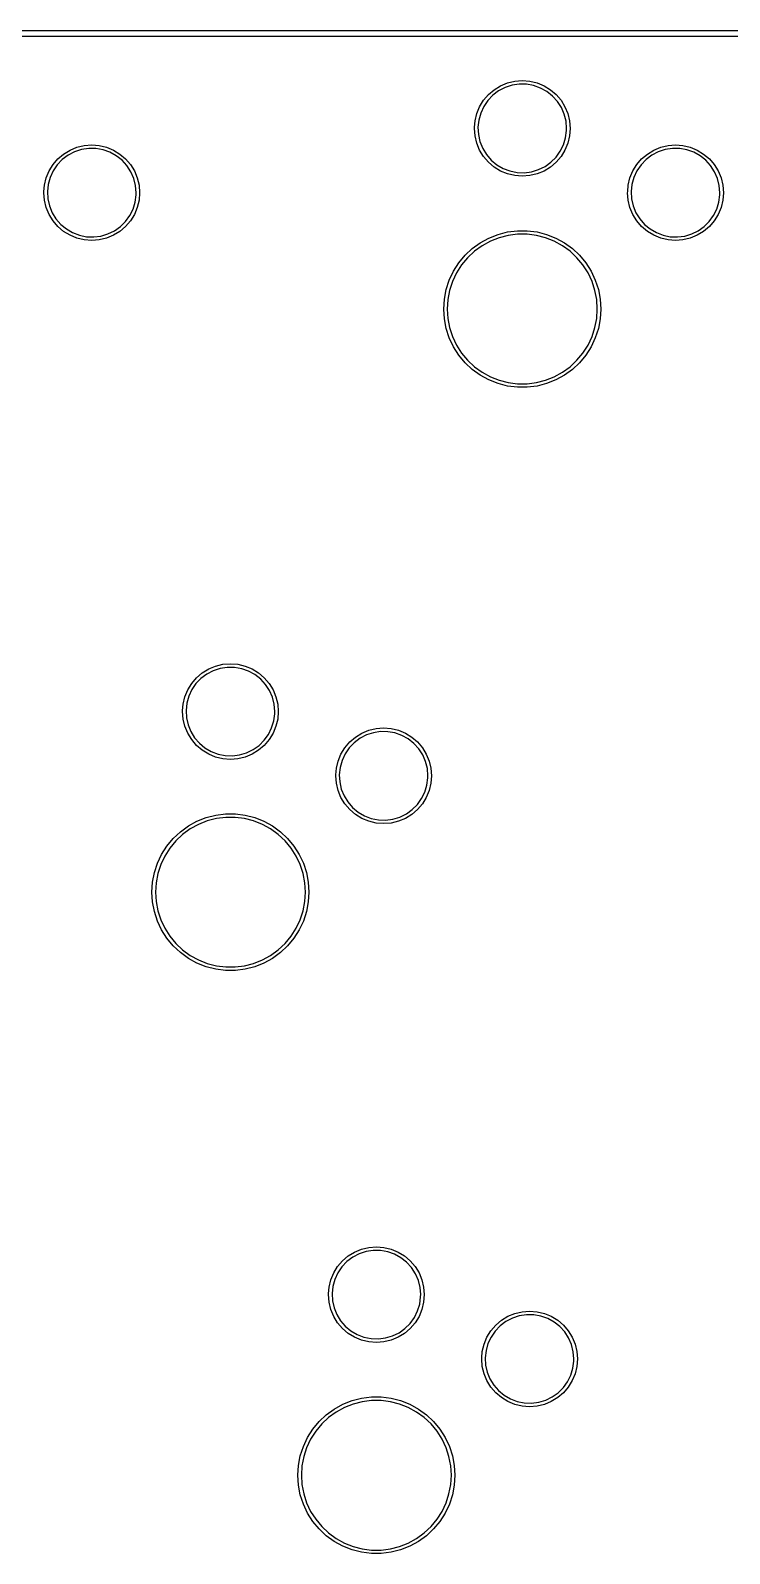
# Model space of a CAD drawing. Extents: x 0 to 11.3, y -3.7 to 0.
# Drawn here: x 8.743 to 9.641, y -1.976 to -0.017 of the extents above; entities that cross this region are included whole.
import ezdxf

# ---------------------------------------------------------------- set-up
doc = ezdxf.new("R2010")
doc.units = 0
doc.header["$MEASUREMENT"] = 0
doc.layers.add('BLACK', color=7, linetype='CONTINUOUS')

msp = doc.modelspace()

# ---------------------------------------------------------------- linework, layer by layer
at = {"layer": 'BLACK', "linetype": 'CONTINUOUS'}
for p, q in [((0.060039, -0.016732), (11.19, -0.016732)), ((11.19, -0.024606), (0.060039, -0.024606)), ((9.3315, -0.099218), (9.33884, -0.092949)), ((9.34463, -0.094495), (9.33717, -0.100103)), ((9.33884, -0.092949), (9.34707, -0.087906)), ((9.35292, -0.090183), (9.34463, -0.094495)), ((9.34707, -0.087906), (9.35599, -0.084212)), ((9.36179, -0.087282), (9.35292, -0.090183)), ((9.35599, -0.084212), (9.36538, -0.081958)), ((9.37102, -0.085869), (9.36179, -0.087282)), ((9.36538, -0.081958), (9.375, -0.081201)), ((9.38036, -0.085984), (9.37102, -0.085869)), ((9.375, -0.081201), (9.38462, -0.081958)), ((9.38956, -0.087621), (9.38036, -0.085984)), ((9.38462, -0.081958), (9.39401, -0.084212)), ((9.39836, -0.090738), (9.38956, -0.087621)), ((9.39401, -0.084212), (9.40293, -0.087906)), ((9.40654, -0.095252), (9.39836, -0.090738)), ((9.40293, -0.087906), (9.41116, -0.092949)), ((9.41386, -0.10104), (9.40654, -0.095252)), ((9.41116, -0.092949), (9.4185, -0.099218)), ((9.3165, -0.123707), (9.32019, -0.114789)), ((9.32019, -0.114789), (9.32523, -0.106559)), ((9.32545, -0.114569), (9.32152, -0.123039)), ((9.32523, -0.106559), (9.3315, -0.099218)), ((9.33071, -0.106854), (9.32545, -0.114569)), ((9.33717, -0.100103), (9.33071, -0.106854)), ((9.42015, -0.107947), (9.41386, -0.10104)), ((9.4185, -0.099218), (9.42477, -0.106559)), ((9.42522, -0.115788), (9.42015, -0.107947)), ((9.42477, -0.106559), (9.42981, -0.114789)), ((9.42895, -0.124352), (9.42522, -0.115788)), ((9.42981, -0.114789), (9.4335, -0.123707)), ((9.31359, -0.141324), (9.31424, -0.133093)), ((9.31424, -0.133093), (9.3165, -0.123707)), ((9.31902, -0.132038), (9.31803, -0.141324)), ((9.32152, -0.123039), (9.31902, -0.132038)), ((9.43122, -0.133409), (9.42895, -0.124352)), ((9.43199, -0.142717), (9.43122, -0.133409)), ((9.4335, -0.123707), (9.43576, -0.133093)), ((9.43576, -0.133093), (9.43652, -0.142717)), ((9.31348, -0.142717), (9.31359, -0.141324)), ((9.31424, -0.15234), (9.31348, -0.142717)), ((9.3165, -0.161726), (9.31424, -0.15234)), ((9.31803, -0.141324), (9.31857, -0.150647)), ((9.31857, -0.150647), (9.32062, -0.159758)), ((9.42798, -0.163694), (9.4307, -0.154759)), ((9.4307, -0.154759), (9.43192, -0.1455)), ((9.43192, -0.1455), (9.43199, -0.142717)), ((9.43576, -0.15234), (9.4335, -0.161726)), ((9.43652, -0.142717), (9.43576, -0.15234)), ((8.77835, -0.181896), (8.78569, -0.175626)), ((8.78569, -0.175626), (8.79392, -0.170583)), ((8.79977, -0.17286), (8.79148, -0.177173)), ((8.79392, -0.170583), (8.80284, -0.166889)), ((8.80864, -0.169959), (8.79977, -0.17286)), ((8.80284, -0.166889), (8.81223, -0.164635)), ((8.81788, -0.168547), (8.80864, -0.169959)), ((8.81223, -0.164635), (8.82185, -0.163878)), ((8.82721, -0.168661), (8.81788, -0.168547)), ((8.82185, -0.163878), (8.83147, -0.164635)), ((8.83641, -0.170298), (8.82721, -0.168661)), ((8.83147, -0.164635), (8.84086, -0.166889)), ((8.84521, -0.173416), (8.83641, -0.170298)), ((8.84086, -0.166889), (8.84978, -0.170583)), ((8.85339, -0.177929), (8.84521, -0.173416)), ((8.84978, -0.170583), (8.85801, -0.175626)), ((8.85801, -0.175626), (8.86535, -0.181896)), ((9.32019, -0.170644), (9.3165, -0.161726)), ((9.32523, -0.178875), (9.32019, -0.170644)), ((9.32062, -0.159758), (9.32414, -0.16841)), ((9.32414, -0.16841), (9.32901, -0.176373)), ((9.4184, -0.17965), (9.42385, -0.172066)), ((9.42385, -0.172066), (9.42798, -0.163694)), ((9.42981, -0.170644), (9.42477, -0.178875)), ((9.4335, -0.161726), (9.42981, -0.170644)), ((9.52835, -0.181896), (9.53569, -0.175626)), ((9.53569, -0.175626), (9.54392, -0.170583)), ((9.54977, -0.17286), (9.54148, -0.177173)), ((9.54392, -0.170583), (9.55284, -0.166889)), ((9.55864, -0.169959), (9.54977, -0.17286)), ((9.55284, -0.166889), (9.56223, -0.164635)), ((9.56788, -0.168547), (9.55864, -0.169959)), ((9.56223, -0.164635), (9.57185, -0.163878)), ((9.57721, -0.168661), (9.56788, -0.168547)), ((9.57185, -0.163878), (9.58147, -0.164635)), ((9.58641, -0.170298), (9.57721, -0.168661)), ((9.58147, -0.164635), (9.59086, -0.166889)), ((9.59521, -0.173416), (9.58641, -0.170298)), ((9.59086, -0.166889), (9.59978, -0.170583)), ((9.60339, -0.177929), (9.59521, -0.173416)), ((9.59978, -0.170583), (9.60801, -0.175626)), ((9.60801, -0.175626), (9.61535, -0.181896)), ((8.76704, -0.197466), (8.77208, -0.189236)), ((8.77208, -0.189236), (8.77835, -0.181896)), ((8.77756, -0.189531), (8.7723, -0.197246)), ((8.78402, -0.18278), (8.77756, -0.189531)), ((8.79148, -0.177173), (8.78402, -0.18278)), ((8.86071, -0.183717), (8.85339, -0.177929)), ((8.867, -0.190624), (8.86071, -0.183717)), ((8.86535, -0.181896), (8.87162, -0.189236)), ((8.87207, -0.198465), (8.867, -0.190624)), ((8.87162, -0.189236), (8.87666, -0.197466)), ((9.3315, -0.186215), (9.32523, -0.178875)), ((9.32901, -0.176373), (9.33513, -0.183431)), ((9.33884, -0.192484), (9.3315, -0.186215)), ((9.33513, -0.183431), (9.34231, -0.189397)), ((9.34707, -0.197527), (9.33884, -0.192484)), ((9.34231, -0.189397), (9.35038, -0.194108)), ((9.35038, -0.194108), (9.3591, -0.19744)), ((9.38685, -0.198457), (9.39579, -0.195774)), ((9.39579, -0.195774), (9.40418, -0.191665)), ((9.41116, -0.192484), (9.40293, -0.197527)), ((9.40418, -0.191665), (9.41178, -0.186242)), ((9.4185, -0.186215), (9.41116, -0.192484)), ((9.41178, -0.186242), (9.4184, -0.17965)), ((9.42477, -0.178875), (9.4185, -0.186215)), ((9.51704, -0.197466), (9.52208, -0.189236)), ((9.52208, -0.189236), (9.52835, -0.181896)), ((9.52756, -0.189531), (9.5223, -0.197246)), ((9.53402, -0.18278), (9.52756, -0.189531)), ((9.54148, -0.177173), (9.53402, -0.18278)), ((9.61071, -0.183717), (9.60339, -0.177929)), ((9.617, -0.190624), (9.61071, -0.183717)), ((9.61535, -0.181896), (9.62162, -0.189236)), ((9.62207, -0.198465), (9.617, -0.190624)), ((9.62162, -0.189236), (9.62666, -0.197466)), ((8.76109, -0.215771), (8.76335, -0.206384)), ((8.76335, -0.206384), (8.76704, -0.197466)), ((8.76587, -0.214716), (8.76488, -0.224001)), ((8.76837, -0.205717), (8.76587, -0.214716)), ((8.7723, -0.197246), (8.76837, -0.205717)), ((8.8758, -0.207029), (8.87207, -0.198465)), ((8.87807, -0.216086), (8.8758, -0.207029)), ((8.87666, -0.197466), (8.88036, -0.206384)), ((8.88036, -0.206384), (8.88261, -0.215771)), ((9.35599, -0.201221), (9.34707, -0.197527)), ((9.36538, -0.203475), (9.35599, -0.201221)), ((9.3591, -0.19744), (9.36825, -0.199302)), ((9.375, -0.204232), (9.36538, -0.203475)), ((9.36825, -0.199302), (9.37759, -0.199644)), ((9.38462, -0.203475), (9.375, -0.204232)), ((9.37759, -0.199644), (9.38685, -0.198457)), ((9.39401, -0.201221), (9.38462, -0.203475)), ((9.40293, -0.197527), (9.39401, -0.201221)), ((9.51109, -0.215771), (9.51335, -0.206384)), ((9.51335, -0.206384), (9.51704, -0.197466)), ((9.51587, -0.214716), (9.51488, -0.224001)), ((9.51837, -0.205717), (9.51587, -0.214716)), ((9.5223, -0.197246), (9.51837, -0.205717)), ((9.6258, -0.207029), (9.62207, -0.198465)), ((9.62807, -0.216086), (9.6258, -0.207029)), ((9.62666, -0.197466), (9.63036, -0.206384)), ((9.63036, -0.206384), (9.63261, -0.215771)), ((8.76033, -0.225394), (8.76044, -0.224001)), ((8.76109, -0.235017), (8.76033, -0.225394)), ((8.76044, -0.224001), (8.76109, -0.215771)), ((8.76335, -0.244403), (8.76109, -0.235017)), ((8.76488, -0.224001), (8.76542, -0.233325)), ((8.76542, -0.233325), (8.76747, -0.242435)), ((8.87755, -0.237436), (8.87877, -0.228177)), ((8.87884, -0.225394), (8.87807, -0.216086)), ((8.87877, -0.228177), (8.87884, -0.225394)), ((8.88261, -0.235017), (8.88036, -0.244403)), ((8.88261, -0.215771), (8.88337, -0.225394)), ((8.88337, -0.225394), (8.88261, -0.235017)), ((9.51033, -0.225394), (9.51044, -0.224001)), ((9.51109, -0.235017), (9.51033, -0.225394)), ((9.51044, -0.224001), (9.51109, -0.215771)), ((9.51335, -0.244403), (9.51109, -0.235017)), ((9.51488, -0.224001), (9.51542, -0.233325)), ((9.51542, -0.233325), (9.51747, -0.242435)), ((9.62755, -0.237436), (9.62877, -0.228177)), ((9.62884, -0.225394), (9.62807, -0.216086)), ((9.62877, -0.228177), (9.62884, -0.225394)), ((9.63261, -0.235017), (9.63036, -0.244403)), ((9.63261, -0.215771), (9.63337, -0.225394)), ((9.63337, -0.225394), (9.63261, -0.235017)), ((8.76704, -0.253321), (8.76335, -0.244403)), ((8.77208, -0.261552), (8.76704, -0.253321)), ((8.76747, -0.242435), (8.77099, -0.251087)), ((8.77099, -0.251087), (8.77586, -0.25905)), ((8.8707, -0.254744), (8.87483, -0.246372)), ((8.87666, -0.253321), (8.87162, -0.261552)), ((8.87483, -0.246372), (8.87755, -0.237436)), ((8.88036, -0.244403), (8.87666, -0.253321)), ((9.51704, -0.253321), (9.51335, -0.244403)), ((9.52208, -0.261552), (9.51704, -0.253321)), ((9.51747, -0.242435), (9.52099, -0.251087)), ((9.52099, -0.251087), (9.52586, -0.25905)), ((9.6207, -0.254744), (9.62483, -0.246372)), ((9.62666, -0.253321), (9.62162, -0.261552)), ((9.62483, -0.246372), (9.62755, -0.237436)), ((9.63036, -0.244403), (9.62666, -0.253321)), ((8.77835, -0.268892), (8.77208, -0.261552)), ((8.77586, -0.25905), (8.78198, -0.266109)), ((8.78569, -0.275161), (8.77835, -0.268892)), ((8.78198, -0.266109), (8.78916, -0.272074)), ((8.78916, -0.272074), (8.79723, -0.276786)), ((8.85103, -0.274342), (8.85863, -0.268919)), ((8.86535, -0.268892), (8.85801, -0.275161)), ((8.85863, -0.268919), (8.86525, -0.262327)), ((8.86525, -0.262327), (8.8707, -0.254744)), ((8.87162, -0.261552), (8.86535, -0.268892)), ((9.52835, -0.268892), (9.52208, -0.261552)), ((9.52586, -0.25905), (9.53198, -0.266109)), ((9.53569, -0.275161), (9.52835, -0.268892)), ((9.53198, -0.266109), (9.53916, -0.272074)), ((9.53916, -0.272074), (9.54723, -0.276786)), ((9.60103, -0.274342), (9.60863, -0.268919)), ((9.61535, -0.268892), (9.60801, -0.275161)), ((9.60863, -0.268919), (9.61525, -0.262327)), ((9.61525, -0.262327), (9.6207, -0.254744)), ((9.62162, -0.261552), (9.61535, -0.268892)), ((8.79392, -0.280205), (8.78569, -0.275161)), ((8.80284, -0.283899), (8.79392, -0.280205)), ((8.79723, -0.276786), (8.80595, -0.280117)), ((8.81223, -0.286152), (8.80284, -0.283899)), ((8.80595, -0.280117), (8.8151, -0.281979)), ((8.82185, -0.286909), (8.81223, -0.286152)), ((8.8151, -0.281979), (8.82444, -0.282321)), ((8.83147, -0.286152), (8.82185, -0.286909)), ((8.82444, -0.282321), (8.8337, -0.281134)), ((8.84086, -0.283899), (8.83147, -0.286152)), ((8.8337, -0.281134), (8.84264, -0.278451)), ((8.84978, -0.280205), (8.84086, -0.283899)), ((8.84264, -0.278451), (8.85103, -0.274342)), ((8.85801, -0.275161), (8.84978, -0.280205)), ((9.31069, -0.297266), (9.32094, -0.289819)), ((9.32337, -0.293648), (9.31358, -0.30076)), ((9.32094, -0.289819), (9.33204, -0.283716)), ((9.33398, -0.287819), (9.32337, -0.293648)), ((9.33204, -0.283716), (9.34382, -0.279052)), ((9.34523, -0.283364), (9.33398, -0.287819)), ((9.34382, -0.279052), (9.3561, -0.275901)), ((9.35695, -0.280355), (9.34523, -0.283364)), ((9.3561, -0.275901), (9.36867, -0.274313)), ((9.36895, -0.278839), (9.35695, -0.280355)), ((9.36867, -0.274313), (9.38133, -0.274313)), ((9.38105, -0.278839), (9.36895, -0.278839)), ((9.39305, -0.280355), (9.38105, -0.278839)), ((9.38133, -0.274313), (9.3939, -0.275901)), ((9.40477, -0.283364), (9.39305, -0.280355)), ((9.3939, -0.275901), (9.40618, -0.279052)), ((9.41602, -0.287819), (9.40477, -0.283364)), ((9.40618, -0.279052), (9.41796, -0.283716)), ((9.42663, -0.293648), (9.41602, -0.287819)), ((9.41796, -0.283716), (9.42906, -0.289819)), ((9.43642, -0.30076), (9.42663, -0.293648)), ((9.42906, -0.289819), (9.43931, -0.297266)), ((9.54392, -0.280205), (9.53569, -0.275161)), ((9.55284, -0.283899), (9.54392, -0.280205)), ((9.54723, -0.276786), (9.55595, -0.280117)), ((9.56223, -0.286152), (9.55284, -0.283899)), ((9.55595, -0.280117), (9.5651, -0.281979)), ((9.57185, -0.286909), (9.56223, -0.286152)), ((9.5651, -0.281979), (9.57444, -0.282321)), ((9.58147, -0.286152), (9.57185, -0.286909)), ((9.57444, -0.282321), (9.5837, -0.281134)), ((9.59086, -0.283899), (9.58147, -0.286152)), ((9.5837, -0.281134), (9.59264, -0.278451)), ((9.59978, -0.280205), (9.59086, -0.283899)), ((9.59264, -0.278451), (9.60103, -0.274342)), ((9.60801, -0.275161), (9.59978, -0.280205)), ((9.29338, -0.315701), (9.30146, -0.305939)), ((9.30476, -0.309043), (9.29705, -0.318366)), ((9.30146, -0.305939), (9.31069, -0.297266)), ((9.31358, -0.30076), (9.30476, -0.309043)), ((9.44524, -0.309043), (9.43642, -0.30076)), ((9.43931, -0.297266), (9.44854, -0.305939)), ((9.45295, -0.318366), (9.44524, -0.309043)), ((9.44854, -0.305939), (9.45662, -0.315701)), ((9.2812, -0.337861), (9.28659, -0.326398)), ((9.29057, -0.328582), (9.28541, -0.339531)), ((9.28659, -0.326398), (9.29338, -0.315701)), ((9.29705, -0.318366), (9.29057, -0.328582)), ((9.45943, -0.328582), (9.45295, -0.318366)), ((9.45662, -0.315701), (9.46341, -0.326398)), ((9.46459, -0.339531), (9.45943, -0.328582)), ((9.46341, -0.326398), (9.4688, -0.337861)), ((9.27491, -0.362356), (9.27728, -0.349911)), ((9.27728, -0.349911), (9.2812, -0.337861)), ((9.28168, -0.351038), (9.27941, -0.362924)), ((9.28541, -0.339531), (9.28168, -0.351038)), ((9.46832, -0.351038), (9.46459, -0.339531)), ((9.47059, -0.362924), (9.46832, -0.351038)), ((9.4688, -0.337861), (9.47272, -0.349911)), ((9.47272, -0.349911), (9.47509, -0.362356)), ((9.27411, -0.375), (9.27491, -0.362356)), ((9.27941, -0.362924), (9.27865, -0.375)), ((9.47135, -0.375), (9.47059, -0.362924)), ((9.47509, -0.362356), (9.47589, -0.375)), ((9.27491, -0.387644), (9.27411, -0.375)), ((9.27728, -0.400089), (9.27491, -0.387644)), ((9.27865, -0.375), (9.27941, -0.387076)), ((9.27941, -0.387076), (9.28168, -0.398962)), ((9.46832, -0.398962), (9.47059, -0.387076)), ((9.47059, -0.387076), (9.47135, -0.375)), ((9.47509, -0.387644), (9.47272, -0.400089)), ((9.47589, -0.375), (9.47509, -0.387644)), ((9.2812, -0.412139), (9.27728, -0.400089)), ((9.28168, -0.398962), (9.28541, -0.410469)), ((9.28541, -0.410469), (9.29057, -0.421418)), ((9.45943, -0.421418), (9.46459, -0.410469)), ((9.46459, -0.410469), (9.46832, -0.398962)), ((9.47272, -0.400089), (9.4688, -0.412139)), ((9.28659, -0.423602), (9.2812, -0.412139)), ((9.29338, -0.434299), (9.28659, -0.423602)), ((9.29057, -0.421418), (9.29705, -0.431634)), ((9.45295, -0.431634), (9.45943, -0.421418)), ((9.46341, -0.423602), (9.45662, -0.434299)), ((9.4688, -0.412139), (9.46341, -0.423602)), ((9.30146, -0.444061), (9.29338, -0.434299)), ((9.29705, -0.431634), (9.30476, -0.440957)), ((9.31069, -0.452734), (9.30146, -0.444061)), ((9.30476, -0.440957), (9.31358, -0.44924)), ((9.31358, -0.44924), (9.32337, -0.456352)), ((9.42663, -0.456352), (9.43642, -0.44924)), ((9.43642, -0.44924), (9.44524, -0.440957)), ((9.44854, -0.444061), (9.43931, -0.452734)), ((9.44524, -0.440957), (9.45295, -0.431634)), ((9.45662, -0.434299), (9.44854, -0.444061)), ((9.32094, -0.460181), (9.31069, -0.452734)), ((9.33204, -0.466284), (9.32094, -0.460181)), ((9.32337, -0.456352), (9.33398, -0.462181)), ((9.34382, -0.470948), (9.33204, -0.466284)), ((9.33398, -0.462181), (9.34523, -0.466636)), ((9.34523, -0.466636), (9.35695, -0.469645)), ((9.35695, -0.469645), (9.36895, -0.471161)), ((9.38105, -0.471161), (9.39305, -0.469645)), ((9.39305, -0.469645), (9.40477, -0.466636)), ((9.40477, -0.466636), (9.41602, -0.462181)), ((9.41796, -0.466284), (9.40618, -0.470948)), ((9.41602, -0.462181), (9.42663, -0.456352)), ((9.42906, -0.460181), (9.41796, -0.466284)), ((9.43931, -0.452734), (9.42906, -0.460181)), ((9.3561, -0.474099), (9.34382, -0.470948)), ((9.36867, -0.475687), (9.3561, -0.474099)), ((9.38133, -0.475687), (9.36867, -0.475687)), ((9.36895, -0.471161), (9.38105, -0.471161)), ((9.3939, -0.474099), (9.38133, -0.475687)), ((9.40618, -0.470948), (9.3939, -0.474099)), ((8.96384, -0.842949), (8.97207, -0.837906)), ((8.97792, -0.840183), (8.96963, -0.844495)), ((8.97207, -0.837906), (8.98099, -0.834212)), ((8.98679, -0.837282), (8.97792, -0.840183)), ((8.98099, -0.834212), (8.99038, -0.831958)), ((8.99602, -0.835869), (8.98679, -0.837282)), ((8.99038, -0.831958), (9, -0.831201)), ((9.00536, -0.835983), (8.99602, -0.835869)), ((9, -0.831201), (9.00962, -0.831958)), ((9.01456, -0.837621), (9.00536, -0.835983)), ((9.00962, -0.831958), (9.01901, -0.834212)), ((9.02336, -0.840738), (9.01456, -0.837621)), ((9.01901, -0.834212), (9.02793, -0.837906)), ((9.03154, -0.845252), (9.02336, -0.840738)), ((9.02793, -0.837906), (9.03616, -0.842949)), ((8.94519, -0.864789), (8.95023, -0.856559)), ((8.95023, -0.856559), (8.9565, -0.849218)), ((8.95571, -0.856854), (8.95045, -0.864569)), ((8.96217, -0.850103), (8.95571, -0.856854)), ((8.9565, -0.849218), (8.96384, -0.842949)), ((8.96963, -0.844495), (8.96217, -0.850103)), ((9.03886, -0.85104), (9.03154, -0.845252)), ((9.03616, -0.842949), (9.0435, -0.849218)), ((9.04515, -0.857947), (9.03886, -0.85104)), ((9.0435, -0.849218), (9.04977, -0.856559)), ((9.05022, -0.865788), (9.04515, -0.857947)), ((9.04977, -0.856559), (9.05481, -0.864789)), ((8.93924, -0.883093), (8.9415, -0.873707)), ((8.9415, -0.873707), (8.94519, -0.864789)), ((8.94652, -0.873039), (8.94402, -0.882038)), ((8.95045, -0.864569), (8.94652, -0.873039)), ((9.05395, -0.874352), (9.05022, -0.865788)), ((9.05622, -0.883409), (9.05395, -0.874352)), ((9.05481, -0.864789), (9.0585, -0.873707)), ((9.0585, -0.873707), (9.06076, -0.883093)), ((8.93848, -0.892717), (8.93859, -0.891324)), ((8.93924, -0.90234), (8.93848, -0.892717)), ((8.93859, -0.891324), (8.93924, -0.883093)), ((8.94402, -0.882038), (8.94303, -0.891324)), ((8.94303, -0.891324), (8.94357, -0.900647)), ((8.94357, -0.900647), (8.94562, -0.909758)), ((9.0557, -0.904759), (9.05692, -0.8955)), ((9.05699, -0.892717), (9.05622, -0.883409)), ((9.05692, -0.8955), (9.05699, -0.892717)), ((9.06076, -0.883093), (9.06152, -0.892717)), ((9.06152, -0.892717), (9.06076, -0.90234)), ((8.9415, -0.911726), (8.93924, -0.90234)), ((8.94519, -0.920644), (8.9415, -0.911726)), ((8.95023, -0.928875), (8.94519, -0.920644)), ((8.94562, -0.909758), (8.94914, -0.91841)), ((8.94914, -0.91841), (8.95401, -0.926373)), ((9.04885, -0.922066), (9.05298, -0.913694)), ((9.05481, -0.920644), (9.04977, -0.928875)), ((9.05298, -0.913694), (9.0557, -0.904759)), ((9.0585, -0.911726), (9.05481, -0.920644)), ((9.06076, -0.90234), (9.0585, -0.911726)), ((9.16069, -0.925626), (9.16892, -0.920583)), ((9.16892, -0.920583), (9.17784, -0.916889)), ((9.18364, -0.919959), (9.17477, -0.92286)), ((9.17784, -0.916889), (9.18723, -0.914635)), ((9.19288, -0.918547), (9.18364, -0.919959)), ((9.18723, -0.914635), (9.19685, -0.913878)), ((9.20221, -0.918661), (9.19288, -0.918547)), ((9.19685, -0.913878), (9.20647, -0.914635)), ((9.21141, -0.920298), (9.20221, -0.918661)), ((9.20647, -0.914635), (9.21586, -0.916889)), ((9.22021, -0.923416), (9.21141, -0.920298)), ((9.21586, -0.916889), (9.22478, -0.920583)), ((9.22478, -0.920583), (9.23301, -0.925626)), ((8.9565, -0.936215), (8.95023, -0.928875)), ((8.95401, -0.926373), (8.96013, -0.933431)), ((8.96384, -0.942484), (8.9565, -0.936215)), ((8.96013, -0.933431), (8.96731, -0.939397)), ((8.96731, -0.939397), (8.97538, -0.944108)), ((9.02918, -0.941665), (9.03678, -0.936242)), ((9.0435, -0.936215), (9.03616, -0.942484)), ((9.03678, -0.936242), (9.0434, -0.92965)), ((9.0434, -0.92965), (9.04885, -0.922066)), ((9.04977, -0.928875), (9.0435, -0.936215)), ((9.14204, -0.947466), (9.14708, -0.939236)), ((9.14708, -0.939236), (9.15335, -0.931896)), ((9.15256, -0.939531), (9.1473, -0.947246)), ((9.15902, -0.93278), (9.15256, -0.939531)), ((9.15335, -0.931896), (9.16069, -0.925626)), ((9.16648, -0.927173), (9.15902, -0.93278)), ((9.17477, -0.92286), (9.16648, -0.927173)), ((9.22839, -0.927929), (9.22021, -0.923416)), ((9.23571, -0.933717), (9.22839, -0.927929)), ((9.23301, -0.925626), (9.24035, -0.931896)), ((9.242, -0.940624), (9.23571, -0.933717)), ((9.24035, -0.931896), (9.24662, -0.939236)), ((9.24662, -0.939236), (9.25166, -0.947466)), ((8.97207, -0.947527), (8.96384, -0.942484)), ((8.98099, -0.951221), (8.97207, -0.947527)), ((8.97538, -0.944108), (8.9841, -0.94744)), ((8.99038, -0.953475), (8.98099, -0.951221)), ((8.9841, -0.94744), (8.99325, -0.949302)), ((9, -0.954232), (8.99038, -0.953475)), ((8.99325, -0.949302), (9.00259, -0.949644)), ((9.00962, -0.953475), (9, -0.954232)), ((9.00259, -0.949644), (9.01185, -0.948457)), ((9.01901, -0.951221), (9.00962, -0.953475)), ((9.01185, -0.948457), (9.02079, -0.945774)), ((9.02793, -0.947527), (9.01901, -0.951221)), ((9.02079, -0.945774), (9.02918, -0.941665)), ((9.03616, -0.942484), (9.02793, -0.947527)), ((9.13609, -0.965771), (9.13835, -0.956384)), ((9.13835, -0.956384), (9.14204, -0.947466)), ((9.14337, -0.955717), (9.14087, -0.964716)), ((9.1473, -0.947246), (9.14337, -0.955717)), ((9.24707, -0.948465), (9.242, -0.940624)), ((9.2508, -0.957029), (9.24707, -0.948465)), ((9.25307, -0.966086), (9.2508, -0.957029)), ((9.25166, -0.947466), (9.25536, -0.956384)), ((9.25536, -0.956384), (9.25761, -0.965771)), ((9.13533, -0.975394), (9.13544, -0.974001)), ((9.13609, -0.985017), (9.13533, -0.975394)), ((9.13544, -0.974001), (9.13609, -0.965771)), ((9.14087, -0.964716), (9.13988, -0.974001)), ((9.13988, -0.974001), (9.14042, -0.983325)), ((9.25255, -0.987436), (9.25377, -0.978177)), ((9.25384, -0.975394), (9.25307, -0.966086)), ((9.25377, -0.978177), (9.25384, -0.975394)), ((9.25761, -0.965771), (9.25837, -0.975394)), ((9.25837, -0.975394), (9.25761, -0.985017)), ((9.13835, -0.994403), (9.13609, -0.985017)), ((9.14204, -1.00332), (9.13835, -0.994403)), ((9.14042, -0.983325), (9.14247, -0.992435)), ((9.14247, -0.992435), (9.14599, -1.00109)), ((9.2457, -1.00474), (9.24983, -0.996372)), ((9.24983, -0.996372), (9.25255, -0.987436)), ((9.25536, -0.994403), (9.25166, -1.00332)), ((9.25761, -0.985017), (9.25536, -0.994403)), ((9.14708, -1.01155), (9.14204, -1.00332)), ((9.14599, -1.00109), (9.15086, -1.00905)), ((9.15335, -1.01889), (9.14708, -1.01155)), ((9.15086, -1.00905), (9.15698, -1.01611)), ((9.15698, -1.01611), (9.16416, -1.02207)), ((9.23363, -1.01892), (9.24025, -1.01233)), ((9.24025, -1.01233), (9.2457, -1.00474)), ((9.24662, -1.01155), (9.24035, -1.01889)), ((9.25166, -1.00332), (9.24662, -1.01155)), ((8.94594, -1.03982), (8.95704, -1.03372)), ((8.95898, -1.03782), (8.94837, -1.04365)), ((8.95704, -1.03372), (8.96882, -1.02905)), ((8.97023, -1.03336), (8.95898, -1.03782)), ((8.96882, -1.02905), (8.9811, -1.0259)), ((8.98195, -1.03036), (8.97023, -1.03336)), ((8.9811, -1.0259), (8.99367, -1.02431)), ((8.99395, -1.02884), (8.98195, -1.03036)), ((8.99367, -1.02431), (9.00633, -1.02431)), ((9.00605, -1.02884), (8.99395, -1.02884)), ((9.01805, -1.03036), (9.00605, -1.02884)), ((9.00633, -1.02431), (9.0189, -1.0259)), ((9.02977, -1.03336), (9.01805, -1.03036)), ((9.0189, -1.0259), (9.03118, -1.02905)), ((9.04102, -1.03782), (9.02977, -1.03336)), ((9.03118, -1.02905), (9.04296, -1.03372)), ((9.05163, -1.04365), (9.04102, -1.03782)), ((9.04296, -1.03372), (9.05406, -1.03982)), ((9.16069, -1.02516), (9.15335, -1.01889)), ((9.16892, -1.0302), (9.16069, -1.02516)), ((9.16416, -1.02207), (9.17223, -1.02679)), ((9.17784, -1.0339), (9.16892, -1.0302)), ((9.17223, -1.02679), (9.18095, -1.03012)), ((9.18723, -1.03615), (9.17784, -1.0339)), ((9.18095, -1.03012), (9.1901, -1.03198)), ((9.19685, -1.03691), (9.18723, -1.03615)), ((9.1901, -1.03198), (9.19944, -1.03232)), ((9.20647, -1.03615), (9.19685, -1.03691)), ((9.19944, -1.03232), (9.2087, -1.03113)), ((9.21586, -1.0339), (9.20647, -1.03615)), ((9.2087, -1.03113), (9.21764, -1.02845)), ((9.22478, -1.0302), (9.21586, -1.0339)), ((9.21764, -1.02845), (9.22603, -1.02434)), ((9.23301, -1.02516), (9.22478, -1.0302)), ((9.22603, -1.02434), (9.23363, -1.01892)), ((9.24035, -1.01889), (9.23301, -1.02516)), ((8.91838, -1.0657), (8.92646, -1.05594)), ((8.92646, -1.05594), (8.93569, -1.04727)), ((8.93858, -1.05076), (8.92976, -1.05904)), ((8.93569, -1.04727), (8.94594, -1.03982)), ((8.94837, -1.04365), (8.93858, -1.05076)), ((9.06142, -1.05076), (9.05163, -1.04365)), ((9.05406, -1.03982), (9.06431, -1.04727)), ((9.07024, -1.05904), (9.06142, -1.05076)), ((9.06431, -1.04727), (9.07354, -1.05594)), ((9.07354, -1.05594), (9.08162, -1.0657)), ((8.9062, -1.08786), (8.91159, -1.0764)), ((8.91159, -1.0764), (8.91838, -1.0657)), ((8.92205, -1.06837), (8.91557, -1.07858)), ((8.92976, -1.05904), (8.92205, -1.06837)), ((9.07795, -1.06837), (9.07024, -1.05904)), ((9.08443, -1.07858), (9.07795, -1.06837)), ((9.08162, -1.0657), (9.08841, -1.0764)), ((9.08841, -1.0764), (9.0938, -1.08786)), ((8.90228, -1.09991), (8.9062, -1.08786)), ((8.91041, -1.08953), (8.90668, -1.10104)), ((8.91557, -1.07858), (8.91041, -1.08953)), ((9.08959, -1.08953), (9.08443, -1.07858)), ((9.09332, -1.10104), (9.08959, -1.08953)), ((9.0938, -1.08786), (9.09772, -1.09991)), ((8.89911, -1.125), (8.89991, -1.11236)), ((8.89991, -1.11236), (8.90228, -1.09991)), ((8.90441, -1.11292), (8.90365, -1.125)), ((8.90668, -1.10104), (8.90441, -1.11292)), ((9.09559, -1.11292), (9.09332, -1.10104)), ((9.09635, -1.125), (9.09559, -1.11292)), ((9.09772, -1.09991), (9.10009, -1.11236)), ((9.10009, -1.11236), (9.10089, -1.125)), ((8.89991, -1.13764), (8.89911, -1.125)), ((8.90365, -1.125), (8.90441, -1.13708)), ((9.09559, -1.13708), (9.09635, -1.125)), ((9.10089, -1.125), (9.10009, -1.13764)), ((8.90228, -1.15009), (8.89991, -1.13764)), ((8.9062, -1.16214), (8.90228, -1.15009)), ((8.90441, -1.13708), (8.90668, -1.14896)), ((8.90668, -1.14896), (8.91041, -1.16047)), ((9.08959, -1.16047), (9.09332, -1.14896)), ((9.09332, -1.14896), (9.09559, -1.13708)), ((9.09772, -1.15009), (9.0938, -1.16214)), ((9.10009, -1.13764), (9.09772, -1.15009)), ((8.91159, -1.1736), (8.9062, -1.16214)), ((8.91041, -1.16047), (8.91557, -1.17142)), ((8.91838, -1.1843), (8.91159, -1.1736)), ((8.91557, -1.17142), (8.92205, -1.18163)), ((9.07795, -1.18163), (9.08443, -1.17142)), ((9.08841, -1.1736), (9.08162, -1.1843)), ((9.08443, -1.17142), (9.08959, -1.16047)), ((9.0938, -1.16214), (9.08841, -1.1736)), ((8.92646, -1.19406), (8.91838, -1.1843)), ((8.92205, -1.18163), (8.92976, -1.19096)), ((8.93569, -1.20273), (8.92646, -1.19406)), ((8.92976, -1.19096), (8.93858, -1.19924)), ((9.06142, -1.19924), (9.07024, -1.19096)), ((9.07354, -1.19406), (9.06431, -1.20273)), ((9.07024, -1.19096), (9.07795, -1.18163)), ((9.08162, -1.1843), (9.07354, -1.19406)), ((8.94594, -1.21018), (8.93569, -1.20273)), ((8.93858, -1.19924), (8.94837, -1.20635)), ((8.95704, -1.21628), (8.94594, -1.21018)), ((8.94837, -1.20635), (8.95898, -1.21218)), ((8.95898, -1.21218), (8.97023, -1.21664)), ((9.02977, -1.21664), (9.04102, -1.21218)), ((9.04102, -1.21218), (9.05163, -1.20635)), ((9.05406, -1.21018), (9.04296, -1.21628)), ((9.05163, -1.20635), (9.06142, -1.19924)), ((9.06431, -1.20273), (9.05406, -1.21018)), ((8.96882, -1.22095), (8.95704, -1.21628)), ((8.9811, -1.2241), (8.96882, -1.22095)), ((8.97023, -1.21664), (8.98195, -1.21964)), ((8.99367, -1.22569), (8.9811, -1.2241)), ((8.98195, -1.21964), (8.99395, -1.22116)), ((9.00633, -1.22569), (8.99367, -1.22569)), ((8.99395, -1.22116), (9.00605, -1.22116)), ((9.00605, -1.22116), (9.01805, -1.21964)), ((9.0189, -1.2241), (9.00633, -1.22569)), ((9.01805, -1.21964), (9.02977, -1.21664)), ((9.03118, -1.22095), (9.0189, -1.2241)), ((9.04296, -1.21628), (9.03118, -1.22095)), ((9.15957, -1.58791), (9.16849, -1.58421)), ((9.16849, -1.58421), (9.17788, -1.58196)), ((9.18352, -1.58587), (9.17429, -1.58728)), ((9.17788, -1.58196), (9.1875, -1.5812)), ((9.19286, -1.58598), (9.18352, -1.58587)), ((9.1875, -1.5812), (9.19712, -1.58196)), ((9.20206, -1.58762), (9.19286, -1.58598)), ((9.19712, -1.58196), (9.20651, -1.58421)), ((9.20651, -1.58421), (9.21543, -1.58791)), ((9.13773, -1.60656), (9.144, -1.59922)), ((9.14967, -1.6001), (9.14321, -1.60685)), ((9.144, -1.59922), (9.15134, -1.59295)), ((9.15713, -1.5945), (9.14967, -1.6001)), ((9.15134, -1.59295), (9.15957, -1.58791)), ((9.16542, -1.59018), (9.15713, -1.5945)), ((9.17429, -1.58728), (9.16542, -1.59018)), ((9.21086, -1.59074), (9.20206, -1.58762)), ((9.21904, -1.59525), (9.21086, -1.59074)), ((9.21543, -1.58791), (9.22366, -1.59295)), ((9.22636, -1.60104), (9.21904, -1.59525)), ((9.22366, -1.59295), (9.231, -1.59922)), ((9.23265, -1.60795), (9.22636, -1.60104)), ((9.231, -1.59922), (9.23727, -1.60656)), ((9.12674, -1.63309), (9.129, -1.62371)), ((9.129, -1.62371), (9.13269, -1.61479)), ((9.13402, -1.62304), (9.13152, -1.63204)), ((9.13269, -1.61479), (9.13773, -1.60656)), ((9.13795, -1.61457), (9.13402, -1.62304)), ((9.14321, -1.60685), (9.13795, -1.61457)), ((9.23772, -1.61579), (9.23265, -1.60795)), ((9.23727, -1.60656), (9.24231, -1.61479)), ((9.24145, -1.62435), (9.23772, -1.61579)), ((9.24372, -1.63341), (9.24145, -1.62435)), ((9.24231, -1.61479), (9.246, -1.62371)), ((9.246, -1.62371), (9.24826, -1.63309)), ((9.12598, -1.64272), (9.12609, -1.64132)), ((9.12674, -1.65234), (9.12598, -1.64272)), ((9.12609, -1.64132), (9.12674, -1.63309)), ((9.13152, -1.63204), (9.13053, -1.64132)), ((9.13053, -1.64132), (9.13107, -1.65065)), ((9.2432, -1.65476), (9.24442, -1.6455)), ((9.24449, -1.64272), (9.24372, -1.63341)), ((9.24442, -1.6455), (9.24449, -1.64272)), ((9.24826, -1.63309), (9.24902, -1.64272)), ((9.24902, -1.64272), (9.24826, -1.65234)), ((9.129, -1.66173), (9.12674, -1.65234)), ((9.13269, -1.67064), (9.129, -1.66173)), ((9.13107, -1.65065), (9.13312, -1.65976)), ((9.13312, -1.65976), (9.13664, -1.66841)), ((9.23635, -1.67207), (9.24048, -1.66369)), ((9.24048, -1.66369), (9.2432, -1.65476)), ((9.246, -1.66173), (9.24231, -1.67064)), ((9.24826, -1.65234), (9.246, -1.66173)), ((9.36534, -1.66689), (9.37473, -1.66464)), ((9.37473, -1.66464), (9.38435, -1.66388)), ((9.38435, -1.66388), (9.39397, -1.66464)), ((9.39397, -1.66464), (9.40336, -1.66689)), ((9.13773, -1.67887), (9.13269, -1.67064)), ((9.13664, -1.66841), (9.14151, -1.67637)), ((9.144, -1.68621), (9.13773, -1.67887)), ((9.14151, -1.67637), (9.14763, -1.68343)), ((9.14763, -1.68343), (9.15481, -1.6894)), ((9.22428, -1.68624), (9.2309, -1.67965)), ((9.2309, -1.67965), (9.23635, -1.67207)), ((9.23727, -1.67887), (9.231, -1.68621)), ((9.24231, -1.67064), (9.23727, -1.67887)), ((9.33458, -1.68924), (9.34085, -1.6819)), ((9.34652, -1.68278), (9.34006, -1.68953)), ((9.34085, -1.6819), (9.34819, -1.67563)), ((9.35398, -1.67717), (9.34652, -1.68278)), ((9.34819, -1.67563), (9.35642, -1.67058)), ((9.36227, -1.67286), (9.35398, -1.67717)), ((9.35642, -1.67058), (9.36534, -1.66689)), ((9.37114, -1.66996), (9.36227, -1.67286)), ((9.38038, -1.66855), (9.37114, -1.66996)), ((9.38971, -1.66866), (9.38038, -1.66855)), ((9.39891, -1.6703), (9.38971, -1.66866)), ((9.40771, -1.67342), (9.39891, -1.6703)), ((9.40336, -1.66689), (9.41228, -1.67058)), ((9.41589, -1.67793), (9.40771, -1.67342)), ((9.41228, -1.67058), (9.42051, -1.67563)), ((9.42321, -1.68372), (9.41589, -1.67793)), ((9.42051, -1.67563), (9.42785, -1.6819)), ((9.4295, -1.69062), (9.42321, -1.68372)), ((9.42785, -1.6819), (9.43412, -1.68924)), ((9.15134, -1.69248), (9.144, -1.68621)), ((9.15957, -1.69753), (9.15134, -1.69248)), ((9.15481, -1.6894), (9.16288, -1.69411)), ((9.16849, -1.70122), (9.15957, -1.69753)), ((9.16288, -1.69411), (9.1716, -1.69744)), ((9.17788, -1.70347), (9.16849, -1.70122)), ((9.1716, -1.69744), (9.18075, -1.6993)), ((9.1875, -1.70423), (9.17788, -1.70347)), ((9.18075, -1.6993), (9.19009, -1.69964)), ((9.19712, -1.70347), (9.1875, -1.70423)), ((9.19009, -1.69964), (9.19935, -1.69846)), ((9.20651, -1.70122), (9.19712, -1.70347)), ((9.19935, -1.69846), (9.20829, -1.69577)), ((9.21543, -1.69753), (9.20651, -1.70122)), ((9.20829, -1.69577), (9.21668, -1.69167)), ((9.22366, -1.69248), (9.21543, -1.69753)), ((9.21668, -1.69167), (9.22428, -1.68624)), ((9.231, -1.68621), (9.22366, -1.69248)), ((9.32585, -1.70638), (9.32954, -1.69747)), ((9.32954, -1.69747), (9.33458, -1.68924)), ((9.3348, -1.69725), (9.33087, -1.70572)), ((9.34006, -1.68953), (9.3348, -1.69725)), ((9.43457, -1.69846), (9.4295, -1.69062)), ((9.43412, -1.68924), (9.43916, -1.69747)), ((9.4383, -1.70703), (9.43457, -1.69846)), ((9.43916, -1.69747), (9.44286, -1.70638)), ((9.32294, -1.724), (9.32359, -1.71577)), ((9.32359, -1.71577), (9.32585, -1.70638)), ((9.32837, -1.71472), (9.32738, -1.724)), ((9.33087, -1.70572), (9.32837, -1.71472)), ((9.44057, -1.71609), (9.4383, -1.70703)), ((9.44134, -1.72539), (9.44057, -1.71609)), ((9.44286, -1.70638), (9.44511, -1.71577)), ((9.44511, -1.71577), (9.44587, -1.72539)), ((9.32283, -1.72539), (9.32294, -1.724)), ((9.32359, -1.73502), (9.32283, -1.72539)), ((9.32585, -1.7444), (9.32359, -1.73502)), ((9.32738, -1.724), (9.32792, -1.73332)), ((9.32792, -1.73332), (9.32997, -1.74243)), ((9.32997, -1.74243), (9.33349, -1.75109)), ((9.43733, -1.74637), (9.44005, -1.73744)), ((9.44005, -1.73744), (9.44127, -1.72818)), ((9.44127, -1.72818), (9.44134, -1.72539)), ((9.44511, -1.73502), (9.44286, -1.7444)), ((9.44587, -1.72539), (9.44511, -1.73502)), ((9.32954, -1.75332), (9.32585, -1.7444)), ((9.33458, -1.76155), (9.32954, -1.75332)), ((9.33349, -1.75109), (9.33836, -1.75905)), ((9.34085, -1.76889), (9.33458, -1.76155)), ((9.33836, -1.75905), (9.34448, -1.76611)), ((9.42113, -1.76892), (9.42775, -1.76233)), ((9.42775, -1.76233), (9.4332, -1.75474)), ((9.43412, -1.76155), (9.42785, -1.76889)), ((9.4332, -1.75474), (9.43733, -1.74637)), ((9.43916, -1.75332), (9.43412, -1.76155)), ((9.44286, -1.7444), (9.43916, -1.75332)), ((9.14454, -1.78372), (9.15632, -1.77905)), ((9.15632, -1.77905), (9.1686, -1.7759)), ((9.16945, -1.78036), (9.15773, -1.78336)), ((9.1686, -1.7759), (9.18117, -1.77431)), ((9.18145, -1.77884), (9.16945, -1.78036)), ((9.18117, -1.77431), (9.19383, -1.77431)), ((9.19355, -1.77884), (9.18145, -1.77884)), ((9.20555, -1.78036), (9.19355, -1.77884)), ((9.19383, -1.77431), (9.2064, -1.7759)), ((9.21727, -1.78336), (9.20555, -1.78036)), ((9.2064, -1.7759), (9.21868, -1.77905)), ((9.21868, -1.77905), (9.23046, -1.78372)), ((9.34819, -1.77516), (9.34085, -1.76889)), ((9.34448, -1.76611), (9.35166, -1.77207)), ((9.35642, -1.7802), (9.34819, -1.77516)), ((9.35166, -1.77207), (9.35973, -1.77679)), ((9.36534, -1.7839), (9.35642, -1.7802)), ((9.35973, -1.77679), (9.36845, -1.78012)), ((9.36845, -1.78012), (9.3776, -1.78198)), ((9.3776, -1.78198), (9.38694, -1.78232)), ((9.38694, -1.78232), (9.3962, -1.78113)), ((9.3962, -1.78113), (9.40514, -1.77845)), ((9.41228, -1.7802), (9.40336, -1.7839)), ((9.40514, -1.77845), (9.41353, -1.77434)), ((9.42051, -1.77516), (9.41228, -1.7802)), ((9.41353, -1.77434), (9.42113, -1.76892)), ((9.42785, -1.76889), (9.42051, -1.77516)), ((9.11396, -1.80594), (9.12319, -1.79727)), ((9.12608, -1.80076), (9.11726, -1.80904)), ((9.12319, -1.79727), (9.13344, -1.78982)), ((9.13587, -1.79365), (9.12608, -1.80076)), ((9.13344, -1.78982), (9.14454, -1.78372)), ((9.14648, -1.78782), (9.13587, -1.79365)), ((9.15773, -1.78336), (9.14648, -1.78782)), ((9.22852, -1.78782), (9.21727, -1.78336)), ((9.23913, -1.79365), (9.22852, -1.78782)), ((9.23046, -1.78372), (9.24156, -1.78982)), ((9.24892, -1.80076), (9.23913, -1.79365)), ((9.24156, -1.78982), (9.25181, -1.79727)), ((9.25774, -1.80904), (9.24892, -1.80076)), ((9.25181, -1.79727), (9.26104, -1.80594)), ((9.37473, -1.78615), (9.36534, -1.7839)), ((9.38435, -1.78691), (9.37473, -1.78615)), ((9.39397, -1.78615), (9.38435, -1.78691)), ((9.40336, -1.7839), (9.39397, -1.78615)), ((9.09909, -1.8264), (9.10588, -1.8157)), ((9.10955, -1.81837), (9.10307, -1.82858)), ((9.10588, -1.8157), (9.11396, -1.80594)), ((9.11726, -1.80904), (9.10955, -1.81837)), ((9.26545, -1.81837), (9.25774, -1.80904)), ((9.26104, -1.80594), (9.26912, -1.8157)), ((9.27193, -1.82858), (9.26545, -1.81837)), ((9.26912, -1.8157), (9.27591, -1.8264)), ((9.08978, -1.84991), (9.0937, -1.83786)), ((9.0937, -1.83786), (9.09909, -1.8264)), ((9.09791, -1.83953), (9.09418, -1.85104)), ((9.10307, -1.82858), (9.09791, -1.83953)), ((9.27709, -1.83953), (9.27193, -1.82858)), ((9.27591, -1.8264), (9.2813, -1.83786)), ((9.28082, -1.85104), (9.27709, -1.83953)), ((9.2813, -1.83786), (9.28522, -1.84991)), ((9.08741, -1.86236), (9.08978, -1.84991)), ((9.09418, -1.85104), (9.09191, -1.86292)), ((9.28309, -1.86292), (9.28082, -1.85104)), ((9.28522, -1.84991), (9.28759, -1.86236)), ((9.08661, -1.875), (9.08741, -1.86236)), ((9.08741, -1.88764), (9.08661, -1.875)), ((9.09191, -1.86292), (9.09115, -1.875)), ((9.09115, -1.875), (9.09191, -1.88708)), ((9.28385, -1.875), (9.28309, -1.86292)), ((9.28309, -1.88708), (9.28385, -1.875)), ((9.28759, -1.86236), (9.28839, -1.875)), ((9.28839, -1.875), (9.28759, -1.88764)), ((9.08978, -1.90009), (9.08741, -1.88764)), ((9.0937, -1.91214), (9.08978, -1.90009)), ((9.09191, -1.88708), (9.09418, -1.89896)), ((9.09418, -1.89896), (9.09791, -1.91047)), ((9.27709, -1.91047), (9.28082, -1.89896)), ((9.28082, -1.89896), (9.28309, -1.88708)), ((9.28522, -1.90009), (9.2813, -1.91214)), ((9.28759, -1.88764), (9.28522, -1.90009)), ((9.09909, -1.9236), (9.0937, -1.91214)), ((9.09791, -1.91047), (9.10307, -1.92142)), ((9.27193, -1.92142), (9.27709, -1.91047)), ((9.2813, -1.91214), (9.27591, -1.9236)), ((9.10588, -1.9343), (9.09909, -1.9236)), ((9.10307, -1.92142), (9.10955, -1.93163)), ((9.11396, -1.94406), (9.10588, -1.9343)), ((9.10955, -1.93163), (9.11726, -1.94096)), ((9.25774, -1.94096), (9.26545, -1.93163)), ((9.26912, -1.9343), (9.26104, -1.94406)), ((9.26545, -1.93163), (9.27193, -1.92142)), ((9.27591, -1.9236), (9.26912, -1.9343)), ((9.12319, -1.95273), (9.11396, -1.94406)), ((9.11726, -1.94096), (9.12608, -1.94924)), ((9.13344, -1.96018), (9.12319, -1.95273)), ((9.12608, -1.94924), (9.13587, -1.95635)), ((9.13587, -1.95635), (9.14648, -1.96218)), ((9.22852, -1.96218), (9.23913, -1.95635)), ((9.23913, -1.95635), (9.24892, -1.94924)), ((9.25181, -1.95273), (9.24156, -1.96018)), ((9.24892, -1.94924), (9.25774, -1.94096)), ((9.26104, -1.94406), (9.25181, -1.95273)), ((9.14454, -1.96628), (9.13344, -1.96018)), ((9.15632, -1.97095), (9.14454, -1.96628)), ((9.14648, -1.96218), (9.15773, -1.96664)), ((9.1686, -1.9741), (9.15632, -1.97095)), ((9.15773, -1.96664), (9.16945, -1.96964)), ((9.18117, -1.97569), (9.1686, -1.9741)), ((9.16945, -1.96964), (9.18145, -1.97116)), ((9.19383, -1.97569), (9.18117, -1.97569)), ((9.18145, -1.97116), (9.19355, -1.97116)), ((9.19355, -1.97116), (9.20555, -1.96964)), ((9.2064, -1.9741), (9.19383, -1.97569)), ((9.20555, -1.96964), (9.21727, -1.96664)), ((9.21868, -1.97095), (9.2064, -1.9741)), ((9.21727, -1.96664), (9.22852, -1.96218)), ((9.23046, -1.96628), (9.21868, -1.97095)), ((9.24156, -1.96018), (9.23046, -1.96628))]:
    msp.add_line(p, q, dxfattribs=at)

doc.saveas('drawing.dxf')
